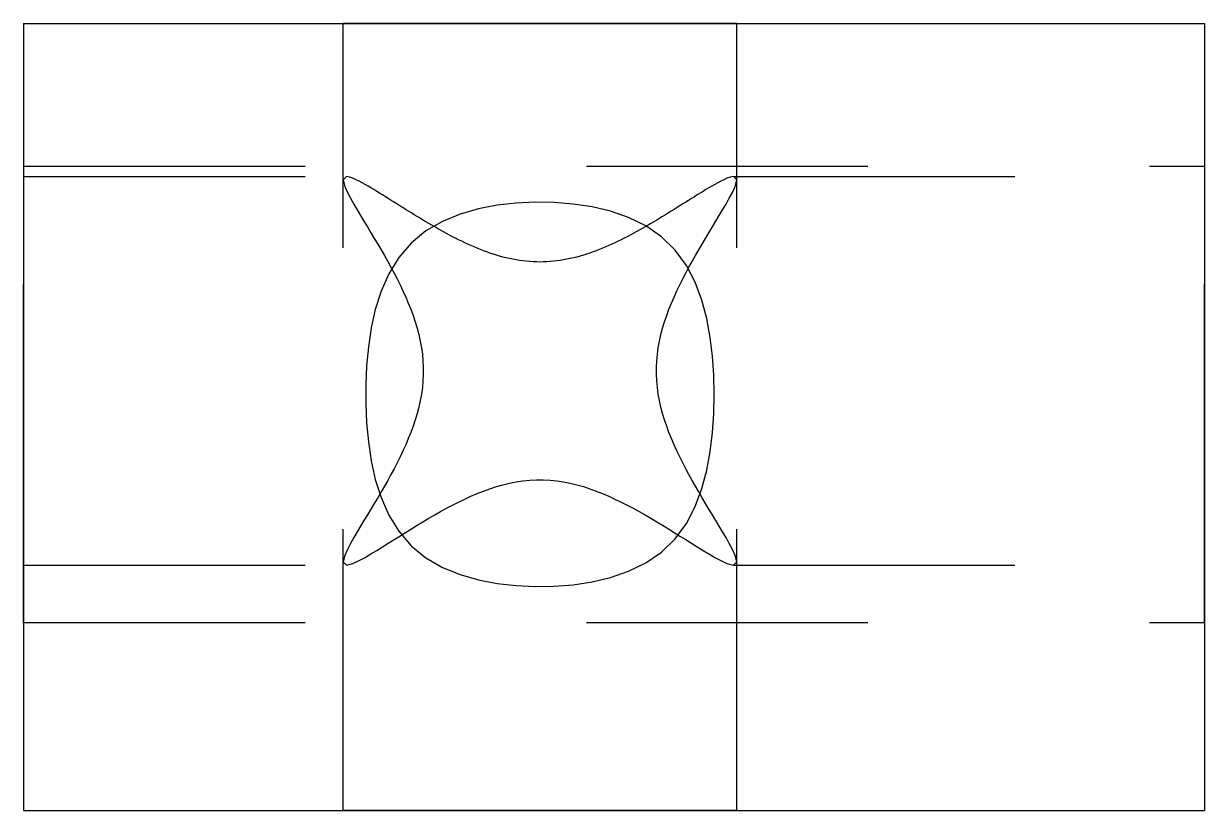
# Model space of a CAD drawing. Extents: x 0 to 1.32, y 0 to 0.85.
# Drawn here: x 0.9 to 1.3195, y 0.5695 to 0.8492 of the extents above; entities that cross this region are included whole.
import ezdxf

# ---------------------------------------------------------------- set-up
doc = ezdxf.new("R2010")
doc.units = 0
doc.linetypes.add('HIDDEN', pattern=[0.037499, 0.025012, -0.012487])
doc.layers.add('LEFT', color=7, linetype='CONTINUOUS')
doc.layers.add('LEFT_HID', color=7, linetype='HIDDEN')

msp = doc.modelspace()

# ---------------------------------------------------------------- linework, layer by layer
at = {"layer": 'LEFT'}
for p, q in [((0.9, 0.849245), (1.319547, 0.849245)), ((0.9, 0.849245), (0.9, 0.569547)), ((1.319547, 0.849245), (1.319547, 0.569547)), ((0.9, 0.569547), (1.319547, 0.569547))]:
    msp.add_line(p, q, dxfattribs=at)
at = {"layer": 'LEFT_HID', "linetype": 'HIDDEN'}
for p, q in [((1.083439, 0.849245), (1.013515, 0.849245)), ((1.013515, 0.849245), (1.153364, 0.849245)), ((1.083439, 0.849245), (1.013515, 0.849245)), ((1.013515, 0.849245), (1.153364, 0.849245)), ((1.013515, 0.569547), (1.013515, 0.849245)), ((1.013515, 0.793668), (1.013515, 0.849245)), ((1.153364, 0.849245), (1.083439, 0.849245)), ((1.153364, 0.849245), (1.083439, 0.849245)), ((1.153364, 0.569547), (1.153364, 0.849245)), ((1.153364, 0.793668), (1.153364, 0.849245)), ((0.9, 0.636354), (0.9, 0.798519)), ((0.9, 0.798519), (0.9, 0.717436)), ((0.9, 0.798519), (1.319547, 0.798519)), ((1.319547, 0.636354), (1.319547, 0.798519)), ((1.319547, 0.798519), (1.319547, 0.717436)), ((0.9, 0.656724), (0.9, 0.794851)), ((0.9, 0.794851), (0.9, 0.725788)), ((0.9, 0.794851), (1.014683, 0.794851)), ((1.014683, 0.794851), (1.013515, 0.793668)), ((1.013515, 0.793668), (1.014081, 0.791384)), ((1.01587, 0.79465), (1.014683, 0.794851)), ((1.017009, 0.794249), (1.01587, 0.79465)), ((1.018114, 0.793762), (1.017009, 0.794249)), ((1.019198, 0.793228), (1.018114, 0.793762)), ((1.020265, 0.792663), (1.019198, 0.793228)), ((1.147681, 0.793228), (1.146613, 0.792663)), ((1.148764, 0.793762), (1.147681, 0.793228)), ((1.149869, 0.794249), (1.148764, 0.793762)), ((1.151008, 0.79465), (1.149869, 0.794249)), ((1.152196, 0.794851), (1.151008, 0.79465)), ((1.153364, 0.793668), (1.152196, 0.794851)), ((1.152196, 0.794851), (1.319547, 0.794851)), ((1.152797, 0.791384), (1.153364, 0.793668)), ((1.319547, 0.656724), (1.319547, 0.794851)), ((1.319547, 0.794851), (1.319547, 0.725788)), ((1.014081, 0.791384), (1.01505, 0.789227)), ((1.01505, 0.789227), (1.016146, 0.787131)), ((1.021321, 0.792077), (1.020265, 0.792663)), ((1.022369, 0.791475), (1.021321, 0.792077)), ((1.02341, 0.790862), (1.022369, 0.791475)), ((1.024446, 0.79024), (1.02341, 0.790862)), ((1.025477, 0.789612), (1.024446, 0.79024)), ((1.026506, 0.788979), (1.025477, 0.789612)), ((1.027532, 0.788341), (1.026506, 0.788979)), ((1.140372, 0.788979), (1.139346, 0.788341)), ((1.141401, 0.789612), (1.140372, 0.788979)), ((1.142433, 0.79024), (1.141401, 0.789612)), ((1.143468, 0.790862), (1.142433, 0.79024)), ((1.144509, 0.791475), (1.143468, 0.790862)), ((1.145557, 0.792077), (1.144509, 0.791475)), ((1.146613, 0.792663), (1.145557, 0.792077)), ((1.150732, 0.787131), (1.151828, 0.789227)), ((1.151828, 0.789227), (1.152797, 0.791384)), ((1.016146, 0.787131), (1.017304, 0.785068)), ((1.017304, 0.785068), (1.018496, 0.783025)), ((1.028557, 0.787702), (1.027532, 0.788341)), ((1.02958, 0.78706), (1.028557, 0.787702)), ((1.030603, 0.786417), (1.02958, 0.78706)), ((1.031625, 0.785773), (1.030603, 0.786417)), ((1.032647, 0.78513), (1.031625, 0.785773)), ((1.03367, 0.784487), (1.032647, 0.78513)), ((1.068238, 0.784663), (1.06158, 0.78339)), ((1.074973, 0.785429), (1.068238, 0.784663)), ((1.081744, 0.785748), (1.074973, 0.785429)), ((1.088522, 0.785642), (1.081744, 0.785748)), ((1.09528, 0.785105), (1.088522, 0.785642)), ((1.101982, 0.784095), (1.09528, 0.785105)), ((1.134231, 0.78513), (1.133208, 0.784487)), ((1.135253, 0.785773), (1.134231, 0.78513)), ((1.136276, 0.786417), (1.135253, 0.785773)), ((1.137298, 0.78706), (1.136276, 0.786417)), ((1.138321, 0.787702), (1.137298, 0.78706)), ((1.139346, 0.788341), (1.138321, 0.787702)), ((1.148382, 0.783025), (1.149574, 0.785068)), ((1.149574, 0.785068), (1.150732, 0.787131)), ((1.018496, 0.783025), (1.019708, 0.780993)), ((1.019708, 0.780993), (1.02093, 0.778968)), ((1.034693, 0.783845), (1.03367, 0.784487)), ((1.035718, 0.783204), (1.034693, 0.783845)), ((1.036743, 0.782566), (1.035718, 0.783204)), ((1.03777, 0.781929), (1.036743, 0.782566)), ((1.038798, 0.781296), (1.03777, 0.781929)), ((1.039829, 0.780665), (1.038798, 0.781296)), ((1.040861, 0.780038), (1.039829, 0.780665)), ((1.055066, 0.781521), (1.048803, 0.778936)), ((1.06158, 0.78339), (1.055066, 0.781521)), ((1.108579, 0.782537), (1.101982, 0.784095)), ((1.114984, 0.780326), (1.108579, 0.782537)), ((1.12705, 0.780665), (1.126017, 0.780038)), ((1.12808, 0.781296), (1.12705, 0.780665)), ((1.129109, 0.781929), (1.12808, 0.781296)), ((1.130135, 0.782566), (1.129109, 0.781929)), ((1.131161, 0.783204), (1.130135, 0.782566)), ((1.132185, 0.783845), (1.131161, 0.783204)), ((1.133208, 0.784487), (1.132185, 0.783845)), ((1.145949, 0.778968), (1.14717, 0.780993)), ((1.14717, 0.780993), (1.148382, 0.783025)), ((1.02093, 0.778968), (1.022155, 0.776945)), ((1.022155, 0.776945), (1.023379, 0.774921)), ((1.041896, 0.779415), (1.040861, 0.780038)), ((1.042933, 0.778796), (1.041896, 0.779415)), ((1.043974, 0.778182), (1.042933, 0.778796)), ((1.048803, 0.778936), (1.042953, 0.775522)), ((1.045017, 0.777573), (1.043974, 0.778182)), ((1.046063, 0.77697), (1.045017, 0.777573)), ((1.047113, 0.776372), (1.046063, 0.77697)), ((1.048167, 0.775781), (1.047113, 0.776372)), ((1.121064, 0.777339), (1.114984, 0.780326)), ((1.119765, 0.776372), (1.118712, 0.775781)), ((1.120815, 0.77697), (1.119765, 0.776372)), ((1.121861, 0.777573), (1.120815, 0.77697)), ((1.126632, 0.773482), (1.121064, 0.777339)), ((1.122905, 0.778182), (1.121861, 0.777573)), ((1.123945, 0.778796), (1.122905, 0.778182)), ((1.124982, 0.779415), (1.123945, 0.778796)), ((1.126017, 0.780038), (1.124982, 0.779415)), ((1.143499, 0.774921), (1.144723, 0.776945)), ((1.144723, 0.776945), (1.145949, 0.778968)), ((1.023379, 0.774921), (1.024598, 0.772893)), ((1.024598, 0.772893), (1.025809, 0.770861)), ((1.042953, 0.775522), (1.037721, 0.771222)), ((1.049224, 0.775197), (1.048167, 0.775781)), ((1.050286, 0.77462), (1.049224, 0.775197)), ((1.051351, 0.774052), (1.050286, 0.77462)), ((1.052421, 0.773491), (1.051351, 0.774052)), ((1.053496, 0.77294), (1.052421, 0.773491)), ((1.054576, 0.772399), (1.053496, 0.77294)), ((1.055661, 0.771868), (1.054576, 0.772399)), ((1.112302, 0.772399), (1.111217, 0.771868)), ((1.113382, 0.77294), (1.112302, 0.772399)), ((1.114457, 0.773491), (1.113382, 0.77294)), ((1.115527, 0.774052), (1.114457, 0.773491)), ((1.116593, 0.77462), (1.115527, 0.774052)), ((1.117654, 0.775197), (1.116593, 0.77462)), ((1.118712, 0.775781), (1.117654, 0.775197)), ((1.13148, 0.768755), (1.126632, 0.773482)), ((1.14107, 0.770861), (1.14228, 0.772893)), ((1.14228, 0.772893), (1.143499, 0.774921)), ((1.025809, 0.770861), (1.027007, 0.768822)), ((1.027007, 0.768822), (1.02819, 0.766773)), ((1.037721, 0.771222), (1.03329, 0.766101)), ((1.056752, 0.771348), (1.055661, 0.771868)), ((1.057848, 0.77084), (1.056752, 0.771348)), ((1.058949, 0.770344), (1.057848, 0.77084)), ((1.060057, 0.769862), (1.058949, 0.770344)), ((1.06117, 0.769394), (1.060057, 0.769862)), ((1.06229, 0.768941), (1.06117, 0.769394)), ((1.063416, 0.768504), (1.06229, 0.768941)), ((1.064549, 0.768083), (1.063416, 0.768504)), ((1.065688, 0.767681), (1.064549, 0.768083)), ((1.10233, 0.768083), (1.101191, 0.767681)), ((1.103462, 0.768504), (1.10233, 0.768083)), ((1.104588, 0.768941), (1.103462, 0.768504)), ((1.105708, 0.769394), (1.104588, 0.768941)), ((1.106822, 0.769862), (1.105708, 0.769394)), ((1.107929, 0.770344), (1.106822, 0.769862)), ((1.109031, 0.77084), (1.107929, 0.770344)), ((1.110127, 0.771348), (1.109031, 0.77084)), ((1.111217, 0.771868), (1.110127, 0.771348)), ((1.135475, 0.763285), (1.13148, 0.768755)), ((1.138688, 0.766773), (1.139871, 0.768822)), ((1.139871, 0.768822), (1.14107, 0.770861)), ((1.02819, 0.766773), (1.029355, 0.764714)), ((1.029355, 0.764714), (1.030498, 0.762643)), ((1.03329, 0.766101), (1.029734, 0.760336)), ((1.066833, 0.767298), (1.065688, 0.767681)), ((1.067985, 0.766935), (1.066833, 0.767298)), ((1.069144, 0.766592), (1.067985, 0.766935)), ((1.070309, 0.766272), (1.069144, 0.766592)), ((1.071479, 0.765976), (1.070309, 0.766272)), ((1.072656, 0.765703), (1.071479, 0.765976)), ((1.073839, 0.765456), (1.072656, 0.765703)), ((1.075026, 0.765235), (1.073839, 0.765456)), ((1.076219, 0.765042), (1.075026, 0.765235)), ((1.077415, 0.764876), (1.076219, 0.765042)), ((1.078616, 0.76474), (1.077415, 0.764876)), ((1.079819, 0.764633), (1.078616, 0.76474)), ((1.081024, 0.764557), (1.079819, 0.764633)), ((1.082231, 0.76451), (1.081024, 0.764557)), ((1.083439, 0.764495), (1.082231, 0.76451)), ((1.084647, 0.76451), (1.083439, 0.764495)), ((1.085854, 0.764557), (1.084647, 0.76451)), ((1.08706, 0.764633), (1.085854, 0.764557)), ((1.088263, 0.76474), (1.08706, 0.764633)), ((1.089463, 0.764876), (1.088263, 0.76474)), ((1.09066, 0.765042), (1.089463, 0.764876)), ((1.091852, 0.765235), (1.09066, 0.765042)), ((1.09304, 0.765456), (1.091852, 0.765235)), ((1.094222, 0.765703), (1.09304, 0.765456)), ((1.095399, 0.765976), (1.094222, 0.765703)), ((1.09657, 0.766272), (1.095399, 0.765976)), ((1.097735, 0.766592), (1.09657, 0.766272)), ((1.098893, 0.766935), (1.097735, 0.766592)), ((1.100045, 0.767298), (1.098893, 0.766935)), ((1.101191, 0.767681), (1.100045, 0.767298)), ((1.13638, 0.762643), (1.137523, 0.764714)), ((1.137523, 0.764714), (1.138688, 0.766773)), ((1.029734, 0.760336), (1.027002, 0.754136)), ((1.030498, 0.762643), (1.031616, 0.760559)), ((1.031616, 0.760559), (1.032705, 0.758459)), ((1.134173, 0.758459), (1.135262, 0.760559)), ((1.135262, 0.760559), (1.13638, 0.762643)), ((1.138606, 0.757278), (1.135475, 0.763285)), ((1.032705, 0.758459), (1.033762, 0.756343)), ((1.033762, 0.756343), (1.034781, 0.754208)), ((1.132097, 0.754208), (1.133117, 0.756343)), ((1.133117, 0.756343), (1.134173, 0.758459)), ((1.140972, 0.750928), (1.138606, 0.757278)), ((1.027002, 0.754136), (1.024969, 0.74767)), ((1.034781, 0.754208), (1.035758, 0.752054)), ((1.035758, 0.752054), (1.036688, 0.749879)), ((1.13019, 0.749879), (1.13112, 0.752054)), ((1.13112, 0.752054), (1.132097, 0.754208)), ((1.024969, 0.74767), (1.023504, 0.741052)), ((1.036688, 0.749879), (1.037566, 0.747682)), ((1.037566, 0.747682), (1.038384, 0.745463)), ((1.128494, 0.745463), (1.129313, 0.747682)), ((1.129313, 0.747682), (1.13019, 0.749879)), ((1.142705, 0.744375), (1.140972, 0.750928)), ((1.038384, 0.745463), (1.039137, 0.743221)), ((1.039137, 0.743221), (1.039818, 0.740955)), ((1.12706, 0.740955), (1.127741, 0.743221)), ((1.127741, 0.743221), (1.128494, 0.745463)), ((1.143929, 0.737708), (1.142705, 0.744375)), ((1.023504, 0.741052), (1.022497, 0.734349)), ((1.039818, 0.740955), (1.040419, 0.738668)), ((1.040419, 0.738668), (1.040934, 0.736359)), ((1.125945, 0.736359), (1.126459, 0.738668)), ((1.126459, 0.738668), (1.12706, 0.740955)), ((1.022497, 0.734349), (1.021867, 0.727599)), ((1.040934, 0.736359), (1.041355, 0.734032)), ((1.125523, 0.734032), (1.125945, 0.736359)), ((1.14474, 0.730978), (1.143929, 0.737708)), ((1.041355, 0.734032), (1.041677, 0.731688)), ((1.041677, 0.731688), (1.041895, 0.729333)), ((1.124983, 0.729333), (1.125201, 0.731688)), ((1.125201, 0.731688), (1.125523, 0.734032)), ((1.145201, 0.724214), (1.14474, 0.730978)), ((1.021867, 0.727599), (1.021565, 0.720826)), ((1.041895, 0.729333), (1.042005, 0.72697)), ((1.042005, 0.72697), (1.042005, 0.724605)), ((1.124874, 0.72697), (1.124983, 0.729333)), ((1.124874, 0.724605), (1.124874, 0.72697)), ((0.9, 0.725788), (0.9, 0.656724)), ((1.041895, 0.722242), (1.041677, 0.719887)), ((1.042005, 0.724605), (1.041895, 0.722242)), ((1.124983, 0.722242), (1.124874, 0.724605)), ((1.125201, 0.719887), (1.124983, 0.722242)), ((1.145351, 0.717436), (1.145201, 0.724214)), ((1.319547, 0.725788), (1.319547, 0.656724)), ((0.9, 0.717436), (0.9, 0.636354)), ((1.021565, 0.720826), (1.021565, 0.714047)), ((1.041355, 0.717544), (1.040934, 0.715216)), ((1.041677, 0.719887), (1.041355, 0.717544)), ((1.125523, 0.717544), (1.125201, 0.719887)), ((1.125945, 0.715216), (1.125523, 0.717544)), ((1.145201, 0.710659), (1.145351, 0.717436)), ((1.319547, 0.717436), (1.319547, 0.636354)), ((1.021565, 0.714047), (1.021867, 0.707274)), ((1.040934, 0.715216), (1.040419, 0.712908)), ((1.126459, 0.712908), (1.125945, 0.715216)), ((1.039818, 0.71062), (1.039137, 0.708355)), ((1.040419, 0.712908), (1.039818, 0.71062)), ((1.12706, 0.71062), (1.126459, 0.712908)), ((1.127741, 0.708355), (1.12706, 0.71062)), ((1.14474, 0.703895), (1.145201, 0.710659)), ((1.021867, 0.707274), (1.022497, 0.700524)), ((1.038384, 0.706112), (1.037566, 0.703893)), ((1.039137, 0.708355), (1.038384, 0.706112)), ((1.128494, 0.706112), (1.127741, 0.708355)), ((1.129313, 0.703893), (1.128494, 0.706112)), ((1.036688, 0.701696), (1.035758, 0.699521)), ((1.037566, 0.703893), (1.036688, 0.701696)), ((1.13019, 0.701696), (1.129313, 0.703893)), ((1.13112, 0.699521), (1.13019, 0.701696)), ((1.143929, 0.697165), (1.14474, 0.703895)), ((1.022497, 0.700524), (1.023504, 0.693821)), ((1.034781, 0.697367), (1.033762, 0.695233)), ((1.035758, 0.699521), (1.034781, 0.697367)), ((1.132097, 0.697367), (1.13112, 0.699521)), ((1.133117, 0.695233), (1.132097, 0.697367)), ((1.142705, 0.690498), (1.143929, 0.697165)), ((1.023504, 0.693821), (1.024969, 0.687203)), ((1.032705, 0.693116), (1.031616, 0.691016)), ((1.033762, 0.695233), (1.032705, 0.693116)), ((1.134173, 0.693116), (1.133117, 0.695233)), ((1.135262, 0.691016), (1.134173, 0.693116)), ((1.030498, 0.688932), (1.029355, 0.686861)), ((1.031616, 0.691016), (1.030498, 0.688932)), ((1.13638, 0.688932), (1.135262, 0.691016)), ((1.137523, 0.686861), (1.13638, 0.688932)), ((1.140972, 0.683945), (1.142705, 0.690498)), ((1.024969, 0.687203), (1.027002, 0.680737)), ((1.02819, 0.684802), (1.027007, 0.682754)), ((1.029355, 0.686861), (1.02819, 0.684802)), ((1.063416, 0.683072), (1.065688, 0.683894)), ((1.065688, 0.683894), (1.067985, 0.684641)), ((1.067985, 0.684641), (1.070309, 0.685303)), ((1.070309, 0.685303), (1.072656, 0.685872)), ((1.072656, 0.685872), (1.075026, 0.68634)), ((1.075026, 0.68634), (1.077415, 0.686699)), ((1.077415, 0.686699), (1.079819, 0.686942)), ((1.079819, 0.686942), (1.082231, 0.687065)), ((1.082231, 0.687065), (1.084647, 0.687065)), ((1.084647, 0.687065), (1.08706, 0.686942)), ((1.08706, 0.686942), (1.089463, 0.686699)), ((1.089463, 0.686699), (1.091852, 0.68634)), ((1.091852, 0.68634), (1.094222, 0.685872)), ((1.094222, 0.685872), (1.09657, 0.685303)), ((1.09657, 0.685303), (1.098893, 0.684641)), ((1.098893, 0.684641), (1.101191, 0.683894)), ((1.101191, 0.683894), (1.103462, 0.683072)), ((1.138688, 0.684802), (1.137523, 0.686861)), ((1.138606, 0.677595), (1.140972, 0.683945)), ((1.139871, 0.682754), (1.138688, 0.684802)), ((1.025809, 0.680714), (1.024598, 0.678682)), ((1.027007, 0.682754), (1.025809, 0.680714)), ((1.027002, 0.680737), (1.029734, 0.674537)), ((1.054576, 0.679176), (1.056752, 0.680227)), ((1.056752, 0.680227), (1.058949, 0.681231)), ((1.058949, 0.681231), (1.06117, 0.682182)), ((1.06117, 0.682182), (1.063416, 0.683072)), ((1.103462, 0.683072), (1.105708, 0.682182)), ((1.105708, 0.682182), (1.107929, 0.681231)), ((1.107929, 0.681231), (1.110127, 0.680227)), ((1.110127, 0.680227), (1.112302, 0.679176)), ((1.14107, 0.680714), (1.139871, 0.682754)), ((1.14228, 0.678682), (1.14107, 0.680714)), ((1.023379, 0.676655), (1.022155, 0.674631)), ((1.024598, 0.678682), (1.023379, 0.676655)), ((1.046063, 0.674606), (1.048167, 0.675794)), ((1.048167, 0.675794), (1.050286, 0.676955)), ((1.050286, 0.676955), (1.052421, 0.678084)), ((1.052421, 0.678084), (1.054576, 0.679176)), ((1.112302, 0.679176), (1.114457, 0.678084)), ((1.114457, 0.678084), (1.116593, 0.676955)), ((1.116593, 0.676955), (1.118712, 0.675794)), ((1.118712, 0.675794), (1.120815, 0.674606)), ((1.135475, 0.671588), (1.138606, 0.677595)), ((1.143499, 0.676655), (1.14228, 0.678682)), ((1.144723, 0.674631), (1.143499, 0.676655)), ((1.02093, 0.672607), (1.019708, 0.670582)), ((1.022155, 0.674631), (1.02093, 0.672607)), ((1.029734, 0.674537), (1.03329, 0.668772)), ((1.039829, 0.67091), (1.041896, 0.67216)), ((1.041896, 0.67216), (1.043974, 0.673393)), ((1.043974, 0.673393), (1.046063, 0.674606)), ((1.120815, 0.674606), (1.122905, 0.673393)), ((1.122905, 0.673393), (1.124982, 0.67216)), ((1.124982, 0.67216), (1.12705, 0.67091)), ((1.13148, 0.666118), (1.135475, 0.671588)), ((1.145949, 0.672607), (1.144723, 0.674631)), ((1.14717, 0.670582), (1.145949, 0.672607)), ((1.018496, 0.66855), (1.017304, 0.666507)), ((1.019708, 0.670582), (1.018496, 0.66855)), ((1.031625, 0.665802), (1.03367, 0.667089)), ((1.03329, 0.668772), (1.037721, 0.663651)), ((1.03367, 0.667089), (1.035718, 0.668371)), ((1.035718, 0.668371), (1.03777, 0.669646)), ((1.03777, 0.669646), (1.039829, 0.67091)), ((1.12705, 0.67091), (1.129109, 0.669646)), ((1.129109, 0.669646), (1.131161, 0.668371)), ((1.131161, 0.668371), (1.133208, 0.667089)), ((1.133208, 0.667089), (1.135253, 0.665802)), ((1.148382, 0.66855), (1.14717, 0.670582)), ((1.149574, 0.666507), (1.148382, 0.66855)), ((1.016146, 0.664444), (1.01505, 0.662348)), ((1.017304, 0.666507), (1.016146, 0.664444)), ((1.025477, 0.661963), (1.027532, 0.663234)), ((1.027532, 0.663234), (1.02958, 0.664516)), ((1.02958, 0.664516), (1.031625, 0.665802)), ((1.037721, 0.663651), (1.042953, 0.659351)), ((1.126632, 0.661391), (1.13148, 0.666118)), ((1.135253, 0.665802), (1.137298, 0.664516)), ((1.137298, 0.664516), (1.139346, 0.663234)), ((1.139346, 0.663234), (1.141401, 0.661963)), ((1.150732, 0.664444), (1.149574, 0.666507)), ((1.151828, 0.662348), (1.150732, 0.664444)), ((1.014081, 0.660191), (1.013515, 0.657907)), ((1.01505, 0.662348), (1.014081, 0.660191)), ((1.019198, 0.658347), (1.021321, 0.659499)), ((1.021321, 0.659499), (1.02341, 0.660713)), ((1.02341, 0.660713), (1.025477, 0.661963)), ((1.042953, 0.659351), (1.048803, 0.655937)), ((1.121064, 0.657534), (1.126632, 0.661391)), ((1.141401, 0.661963), (1.143468, 0.660713)), ((1.143468, 0.660713), (1.145557, 0.659499)), ((1.145557, 0.659499), (1.147681, 0.658347)), ((1.152797, 0.660191), (1.151828, 0.662348)), ((1.153364, 0.657907), (1.152797, 0.660191)), ((0.9, 0.656724), (1.014683, 0.656724)), ((1.013515, 0.657907), (1.014683, 0.656724)), ((1.013515, 0.569547), (1.013515, 0.657907)), ((1.014683, 0.656724), (1.017009, 0.657326)), ((1.017009, 0.657326), (1.019198, 0.658347)), ((1.048803, 0.655937), (1.055066, 0.653352)), ((1.108579, 0.652336), (1.114984, 0.654547)), ((1.114984, 0.654547), (1.121064, 0.657534)), ((1.147681, 0.658347), (1.149869, 0.657326)), ((1.149869, 0.657326), (1.152196, 0.656724)), ((1.152196, 0.656724), (1.153364, 0.657907)), ((1.152196, 0.656724), (1.319547, 0.656724)), ((1.153364, 0.569547), (1.153364, 0.657907)), ((1.055066, 0.653352), (1.06158, 0.651483)), ((1.06158, 0.651483), (1.068238, 0.65021)), ((1.09528, 0.649768), (1.101982, 0.650778)), ((1.101982, 0.650778), (1.108579, 0.652336)), ((1.068238, 0.65021), (1.074973, 0.649444)), ((1.074973, 0.649444), (1.081744, 0.649125)), ((1.081744, 0.649125), (1.088522, 0.649231)), ((1.088522, 0.649231), (1.09528, 0.649768)), ((0.9, 0.636354), (1.319547, 0.636354)), ((1.083439, 0.569547), (1.013515, 0.569547)), ((1.013515, 0.569547), (1.153364, 0.569547)), ((1.083439, 0.569547), (1.013515, 0.569547)), ((1.013515, 0.569547), (1.153364, 0.569547)), ((1.153364, 0.569547), (1.083439, 0.569547)), ((1.153364, 0.569547), (1.083439, 0.569547))]:
    msp.add_line(p, q, dxfattribs=at)

doc.saveas('drawing.dxf')
